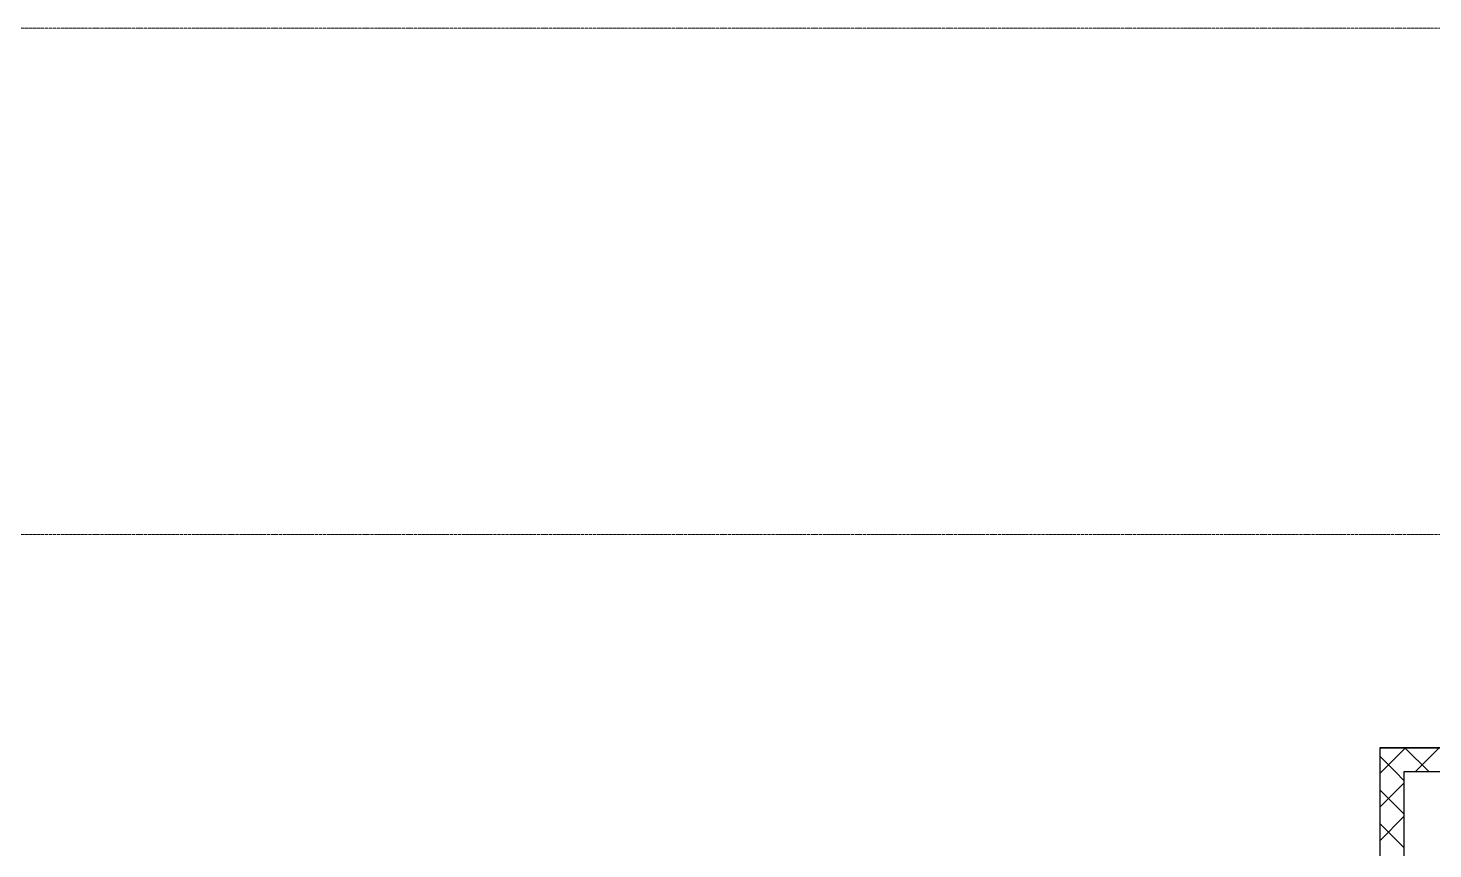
# Model space of a CAD drawing. Header units: millimetres. Extents: x -695119 to 412940, y -249585 to 622758.
# Drawn here: x 120211 to 129092, y -50307 to -45120 of the extents above; entities that cross this region are included whole.
import ezdxf

# ---------------------------------------------------------------- set-up
doc = ezdxf.new("R2010")
doc.units = ezdxf.units.MM
doc.linetypes.add('ADSK_Линия сетки', pattern=[25, 20, -2.5, 0, -2.5])
for name, color, linetype, lineweight in [('Оси', 252, 'Continuous', 9), ('Стены разрез', 7, 'Continuous', 30), ('Стены штриховка', 7, 'Continuous', 9)]:
    doc.layers.add(name, color=color, linetype=linetype, lineweight=lineweight)
doc.layers.add('Стены', color=194, linetype='Continuous')

# ---------------------------------------------------------------- blocks, each defined once
blk = doc.blocks.new('1 этаж')
at = {"layer": 'Оси', "color": 251, "linetype": 'ADSK_Линия сетки', "true_color": 0x636466}
for p, q in [((-30135.8, -126297.4), (-72628.1, -126297.4)), ((-30135.8, -129497.4), (-72628.1, -129497.4))]:
    blk.add_line(p, q, dxfattribs=at)
at = {"layer": 'Стены', "color": 251, "true_color": 0x636466}
blk.add_line((-45910.8, -130997.4), (-45910.8, -132797.4), dxfattribs=at)
at = {"layer": 'Стены разрез', "color": 251, "true_color": 0x636466}
for p, q in [((-44485.8, -130845.4), (-46062.8, -130845.4)), ((-46062.8, -130845.4), (-46062.8, -132645.4)), ((-45360.8, -130997.4), (-45910.8, -130997.4))]:
    blk.add_line(p, q, dxfattribs=at)
at = {"layer": 'Стены разрез', "color": 251, "linetype": 'Continuous', "lineweight": 9, "true_color": 0x636466}
for p, q in [((-46052.6, -130997.4), (-45902.6, -130847.4)), ((-45752.1, -130997.4), (-45902.1, -130847.4)), ((-45840.4, -130997.4), (-45690.4, -130847.4)), ((-45834.2, -130846), (-45800.7, -130846)), ((-45964.3, -130997.4), (-46060.8, -130900.8)), ((-46060.8, -131005.6), (-46052.6, -130997.4)), ((-46060.8, -131217.7), (-45910.8, -131067.7)), ((-45910.8, -131050.8), (-45964.3, -130997.4)), ((-45910.8, -131263), (-46060.8, -131113)), ((-46060.8, -131429.9), (-45910.8, -131279.9)), ((-45910.8, -131475.1), (-46060.8, -131325.1)), ((-46060.8, -131346.1), (-46061, -131346.3))]:
    blk.add_line(p, q, dxfattribs=at)
at = {"layer": 'Стены штриховка', "color": 251, "true_color": 0x636466}
for p, q in [((-44487.8, -130847.4), (-46062.8, -130847.4)), ((-46060.8, -132647.4), (-46060.8, -130845.4))]:
    blk.add_line(p, q, dxfattribs=at)

msp = doc.modelspace()

# ---------------------------------------------------------------- block references
msp.add_blockref('1 этаж', (174819.19, 81176.937))

doc.saveas('drawing.dxf')
